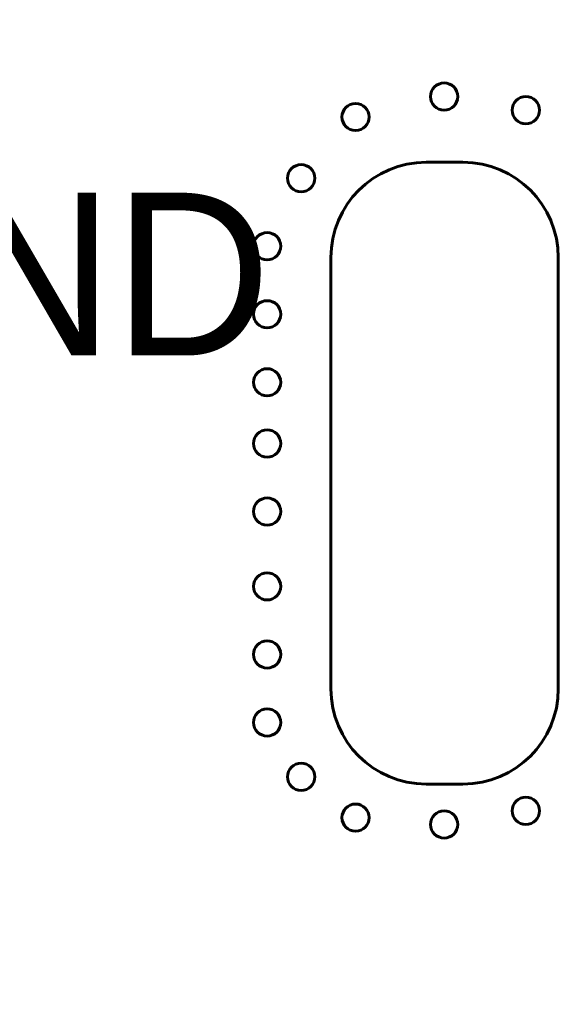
# Model space of a CAD drawing. Header units: millimetres. Extents: x 15 to 205, y 5 to 292.
# Drawn here: x 103.79 to 111.73, y 188.29 to 202.63 of the extents above; entities that cross this region are included whole.
import ezdxf

# ---------------------------------------------------------------- set-up
doc = ezdxf.new("R2010")
doc.units = ezdxf.units.MM
doc.layers.add('Annotations', color=7, linetype='Continuous')
doc.layers.add('Geometries', color=7, linetype='Continuous')

msp = doc.modelspace()

# ---------------------------------------------------------------- linework, layer by layer
at = {"layer": 'Geometries', "linetype": 'Continuous', "lineweight": 40}
for p, q in [((109.76, 200.535), (110.3, 200.535)), ((108.36, 192.795), (108.36, 199.135)), ((111.7, 199.135), (111.7, 192.795)), ((110.3, 191.395), (109.76, 191.395))]:
    msp.add_line(p, q, dxfattribs=at)
for centre, radius in [((110, 199.295), 60), ((109.942, 199.31), 50.2), ((110.023, 201.501), 0.2), ((111.223, 201.301), 0.2), ((108.723, 201.201), 0.2), ((107.923, 200.301), 0.2), ((107.423, 199.301), 0.2), ((107.423, 198.301), 0.2), ((107.423, 197.301), 0.2), ((107.423, 196.401), 0.2), ((107.423, 195.401), 0.2), ((107.423, 194.301), 0.2), ((107.423, 193.301), 0.2), ((107.423, 192.301), 0.2), ((107.923, 191.501), 0.2), ((111.223, 191.001), 0.2), ((108.723, 190.901), 0.2), ((110.023, 190.801), 0.2)]:
    msp.add_circle(centre, radius, dxfattribs=at)
for centre, radius, start, end in [((109.942, 199.31), 50, 309.6552, 230.1492), ((109.76, 199.135), 1.4, 90, 180), ((110.3, 199.135), 1.4, 0, 90), ((109.76, 192.795), 1.4, 180, 270), ((110.3, 192.795), 1.4, 270, 0)]:
    msp.add_arc(centre, radius, start, end, dxfattribs=at)

# ---------------------------------------------------------------- texts
at = {"layer": 'Annotations', "linetype": 'Continuous', "lineweight": 15, "insert": (100.371, 198.875), "char_height": 1.79438, "width": 84.66672, "attachment_point": 4}
msp.add_mtext('{\\fSF-Mono-Regular-Extended.ttf|b0|i0|c0|p0;\\H1.333333x;GND}', dxfattribs=at)

doc.saveas('drawing.dxf')
